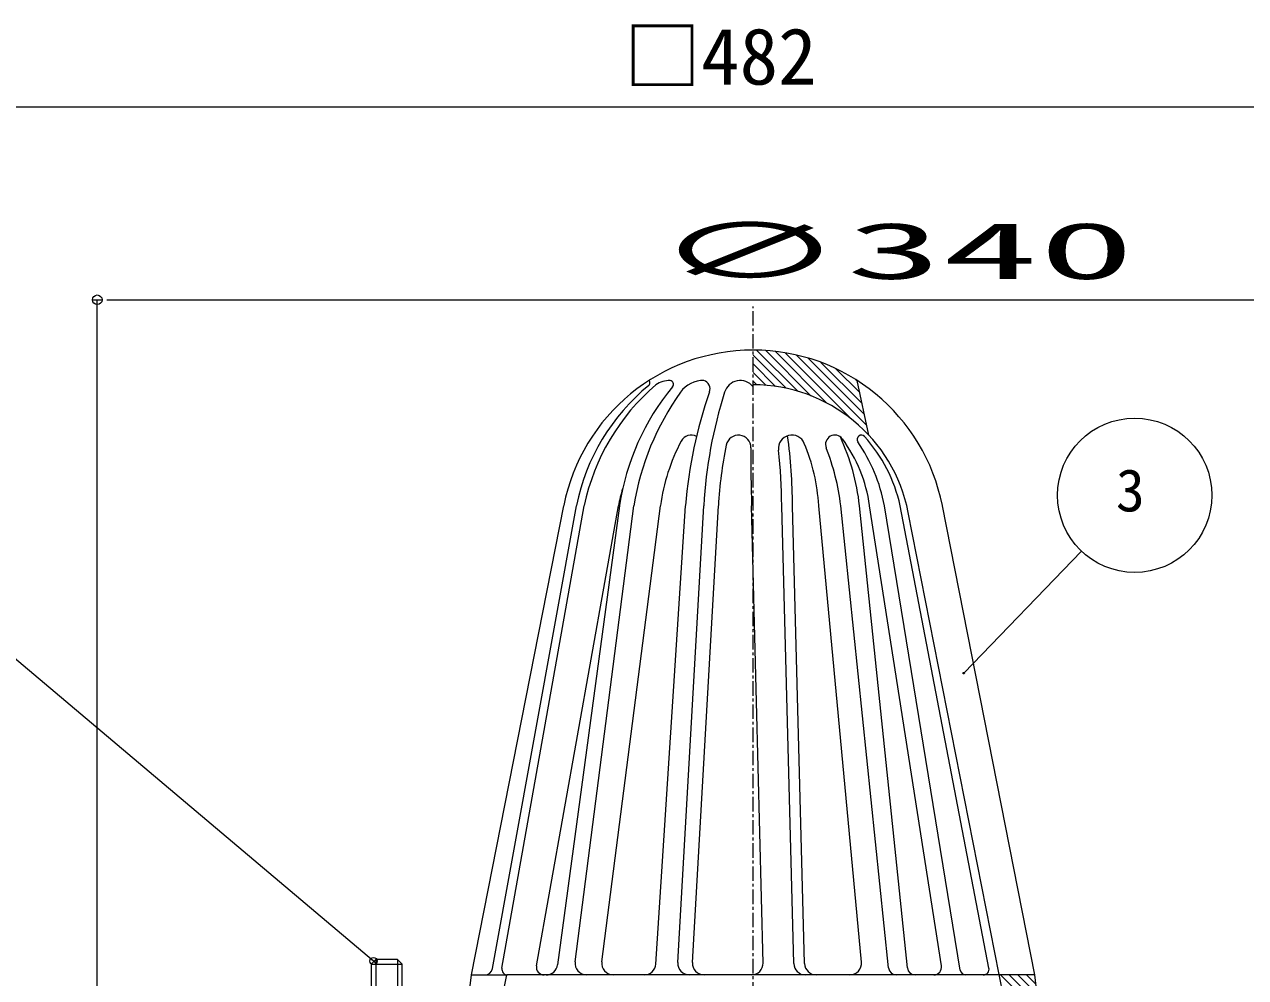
# Model space of a CAD drawing. Units: millimetres, scale not verified. Extents: x -1380 to 1380, y -955 to 955.
# Drawn here: x -638.8 to -322.3, y -484.5 to -237.4 of the extents above; entities that cross this region are included whole.
import ezdxf
from ezdxf.enums import TextEntityAlignment as Align

# ---------------------------------------------------------------- set-up
doc = ezdxf.new("R2010")
doc.units = ezdxf.units.MM
doc.header["$LTSCALE"] = 3
doc.linetypes.add('USER1', pattern=[2, 1.25, -0.25, 0.25, -0.25])
for name, color, linetype, lineweight in [('0-0_0', 7, 'Continuous', 15), ('0-4_L-5', 2, 'USER1', 18), ('0-5_L-3', 7, 'Continuous', 18), ('0-9_SUNPO', 7, 'Continuous', 18), ('0-B_L-1a', 3, 'Continuous', 18)]:
    doc.layers.add(name, color=color, linetype=linetype, lineweight=lineweight)
doc.styles.add('ＭＳ ゴシック', font='')
doc.styles.get('ＭＳ ゴシック').set_extended_font_data('MS Gothic')

msp = doc.modelspace()

# ---------------------------------------------------------------- linework, layer by layer
at = {"layer": '0-0_0'}
for p, q in [((-621.182, -308.756), (-618.682, -308.756)), ((-617.432, -308.756), (-614.932, -308.756)), ((-395.442, -405.693), (-395.181, -405.423)), ((-547.594, -480.794), (-549.027, -479.586))]:
    msp.add_line(p, q, dxfattribs=at)
for centre, radius in [((-619.932, -308.756), 1.25), ((-395.312, -405.558), 0.188), ((-548.311, -480.19), 0.938)]:
    msp.add_circle(centre, radius, dxfattribs=at)
at = {"layer": '0-4_L-5'}
msp.add_line((-449.932, -603.407), (-449.932, -310.527), dxfattribs=at)
at = {"layer": '0-5_L-3'}
for p, q in [((-548.931, -481.009), (-540.931, -481.009)), ((-547.731, -479.809), (-547.731, -503.683)), ((-542.131, -479.809), (-542.131, -503.683))]:
    msp.add_line(p, q, dxfattribs=at)
msp.add_lwpolyline([(-540.931, -503.683), (-540.931, -481.009), (-542.131, -479.809), (-547.731, -479.809), (-548.931, -481.009), (-548.931, -503.683)], dxfattribs=at)
at = {"layer": '0-9_SUNPO'}
for p, q in [((-685.932, -258.756), (-213.932, -258.756)), ((-619.932, -505.9), (-619.932, -308.756)), ((-614.932, -308.756), (-284.932, -308.756)), ((-548.311, -480.19), (-705.41, -347.716)), ((-395.312, -405.558), (-364.799, -373.916))]:
    msp.add_line(p, q, dxfattribs=at)
msp.add_circle((-351.007, -359.432), 20, dxfattribs=at)
at = {"layer": '0-B_L-1a'}
for p, q in [((-449.009, -321.792), (-438.346, -332.454)), ((-446.666, -321.89), (-434.928, -333.627)), ((-444.197, -322.113), (-430.778, -335.532)), ((-441.58, -322.486), (-424.209, -339.857)), ((-449.932, -323.113), (-441.355, -331.69)), ((-449.932, -325.359), (-444.089, -331.202)), ((-438.777, -323.044), (-420.457, -341.363)), ((-435.734, -323.842), (-421.062, -338.513)), ((-432.356, -324.974), (-421.667, -335.664)), ((-449.932, -327.604), (-446.619, -330.917)), ((-428.454, -326.632), (-422.272, -332.814)), ((-449.932, -329.849), (-448.987, -330.794)), ((-423.498, -329.343), (-422.876, -329.964)), ((-419.932, -343.837), (-422.932, -329.7)), ((-419.932, -343.837), (-422.932, -329.7)), ((-419.932, -343.837), (-422.932, -329.7)), ((-522.932, -483.783), (-498.991, -362.129)), ((-522.932, -483.783), (-498.991, -362.129)), ((-517.487, -482.14), (-495.701, -362.129)), ((-515.031, -482.02), (-493.684, -362.129)), ((-506.081, -481.433), (-484.839, -362.129)), ((-484.56, -362.129), (-500.616, -481.184)), ((-496.073, -480.401), (-480.874, -362.129)), ((-489.15, -480.401), (-473.951, -362.129)), ((-475.143, -480.977), (-467.431, -362.129)), ((-469.438, -480.613), (-462.715, -362.129)), ((-465.633, -480.613), (-458.909, -362.129)), ((-447.329, -480.708), (-450.322, -362.129)), ((-439.373, -480.862), (-442.508, -362.129)), ((-436.572, -480.862), (-439.707, -362.129)), ((-421.852, -480.504), (-432.927, -362.129)), ((-414.803, -481.989), (-427.226, -362.129)), ((-409.908, -481.989), (-422.332, -362.129)), ((-401.108, -481.475), (-419.74, -362.129)), ((-396.25, -482.524), (-415.871, -362.129)), ((-388.796, -482.001), (-411.773, -362.129)), ((-385.007, -489.362), (-409.704, -363.866)), ((-385.007, -489.362), (-409.704, -363.866)), ((-523.932, -491.783), (-522.932, -483.783)), ((-523.932, -491.783), (-522.932, -483.783)), ((-522.932, -483.783), (-513.76, -483.783)), ((-522.932, -483.783), (-513.76, -483.783)), ((-514.858, -489.362), (-513.76, -483.783)), ((-386.105, -483.783), (-513.76, -483.783)), ((-386.105, -483.783), (-513.76, -483.783)), ((-376.932, -483.783), (-386.105, -483.783)), ((-376.932, -483.783), (-386.105, -483.783)), ((-385.8, -483.783), (-377.8, -491.783)), ((-383.555, -483.783), (-375.986, -491.352)), ((-381.31, -483.783), (-376.307, -488.786)), ((-379.065, -483.783), (-376.628, -486.221))]:
    msp.add_line(p, q, dxfattribs=at)
msp.add_lwpolyline([(-375.932, -491.783), (-376.932, -483.783), (-400.873, -362.129)], dxfattribs=at)
msp.add_lwpolyline([(-375.932, -491.783), (-376.932, -483.783), (-400.873, -362.129)], dxfattribs=at)
for centre, radius, start, end in [((-449.932, -371.783), 50, 11.13323, 168.86677), ((-449.932, -371.783), 50, 11.13323, 168.86677), ((-442.894, -372.675), 53.85, 129.22932, 168.70578), ((-439.083, -373.386), 55.749, 130.2412, 168.3499), ((-422.188, -371.477), 63.069, 140.42752, 171.4758), ((-477.52, -330.323), 0.856, 306.81558, 46.66842), ((-471.66, -335.478), 5.78, 87.53513, 126.49824), ((-471.515, -330.657), 0.96, 317.97553, 83.75559), ((-463.015, -336.635), 6.94, 87.29535, 145.58295), ((-463.36, -331.869), 2.269, 340.54446, 72.75201), ((-453.253, -333.98), 4.28, 39.1209, 162.53672), ((-449.932, -371.783), 41, 11.13323, 90), ((-449.932, -371.783), 41, 11.13323, 90), ((-411.167, -373.673), 70.657, 144.56999, 170.59664), ((-350.339, -371.371), 117.456, 160.73858, 175.48685), ((-342.004, -368.979), 120.905, 162.53672, 176.75208), ((-465.953, -346.767), 2.93, 62.53283, 151.93709), ((-453.712, -347.073), 3.236, 359.18978, 168.12061), ((-439.869, -347.327), 3.49, 22.68049, 186.37657), ((-573.994, -362.629), 134.288, 0.21361, 7.9632), ((-428.738, -346.255), 2.418, 36.59454, 201.54196), ((-481.483, -369.009), 59.55, 6.63451, 24.49853), ((-456.933, -367.19), 37.536, 7.7499, 36.59454), ((-421.852, -344.948), 1.112, 41.79828, 214.33583), ((-451.05, -371.053), 40.277, 12.80105, 41.79828), ((-424.482, -368.876), 49.927, 151.93709, 172.23278), ((-358.474, -367.107), 100.559, 168.12061, 177.16208), ((-142.791, -351.47), 307.716, 179.18978, 181.98494), ((-576.795, -362.629), 134.288, 0.21361, 6.37657), ((-482.008, -364.937), 49.161, 3.27541, 22.68049), ((-486.378, -369.009), 59.55, 6.63451, 21.54196), ((-459.247, -370.492), 44.175, 10.91313, 34.33583), ((-446.444, -369.432), 39.084, 162.66779, 169.2301), ((-493.098, -480.783), 3, 172.67714, 270), ((-486.174, -480.783), 3, 172.67714, 270), ((-478.136, -480.783), 3, 270, 356.28766), ((-466.443, -480.783), 3, 176.75208, 270), ((-462.638, -480.783), 3, 176.75208, 270), ((-450.328, -480.783), 3, 270, 1.44564), ((-436.374, -480.783), 3, 181.51267, 270), ((-433.573, -480.783), 3, 181.51267, 270), ((-424.839, -480.783), 3, 270, 5.34492), ((-519.455, -481.783), 2, 270, 349.71123), ((-513.554, -482.283), 1.5, 169.90434, 270), ((-504.112, -481.783), 2, 169.90434, 270), ((-503.59, -480.783), 3, 270, 352.31912), ((-412.814, -481.783), 2, 185.91746, 270), ((-407.919, -481.783), 2, 185.91746, 270), ((-403.084, -481.783), 2, 270, 8.87332), ((-394.77, -482.283), 1.5, 189.25596, 270), ((-390.269, -482.283), 1.5, 270, 10.85114)]:
    msp.add_arc(centre, radius, start, end, dxfattribs=at)

# ---------------------------------------------------------------- texts
at = {"layer": '0-9_SUNPO', "style": 'ＭＳ ゴシック'}
for s, height, p in [('□482', 14.66, (-483.384, -257.349)), ('3', 11, (-355.88, -366.932))]:
    msp.add_text(s, height=height, dxfattribs=at).set_placement(p, align=Align.BOTTOM_LEFT)
at = {"layer": '0-9_SUNPO', "style": 'ＭＳ ゴシック', "width": 2.5}
msp.add_text('∅340', height=14.66, dxfattribs=at).set_placement((-475.668, -307.756), align=Align.BOTTOM_LEFT)

doc.saveas('drawing.dxf')
